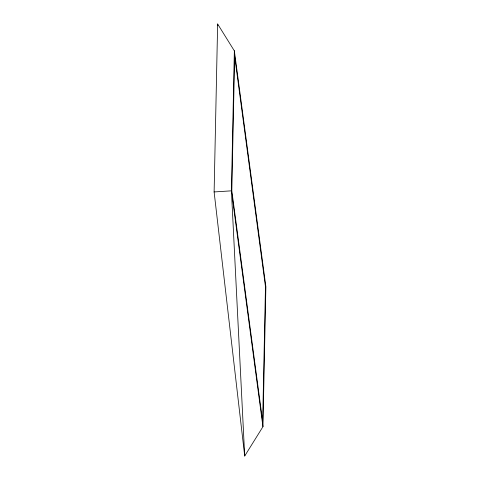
<?xml version="1.0" encoding="UTF-8"?>
<svg xmlns="http://www.w3.org/2000/svg" width="480" height="480" viewBox="0 0 480 480"><rect width="100%" height="100%" fill="white"/><g stroke="black" fill="none" stroke-linecap="round" stroke-linejoin="round"><path stroke-width="0.72" d="M214.116 191.946L217.638 24L234.354 50.874L265.884 286.752L262.95 426.708L244.704 456L214.116 191.946L231.42 190.836L234.354 50.874L234.612 55.368M244.734 454.5L244.704 456L231.42 190.836L262.95 426.708M217.638 24L217.806 25.488M234.648 56.088L231.822 190.86L262.656 421.5L265.476 286.722L234.648 56.088"/></g></svg>
